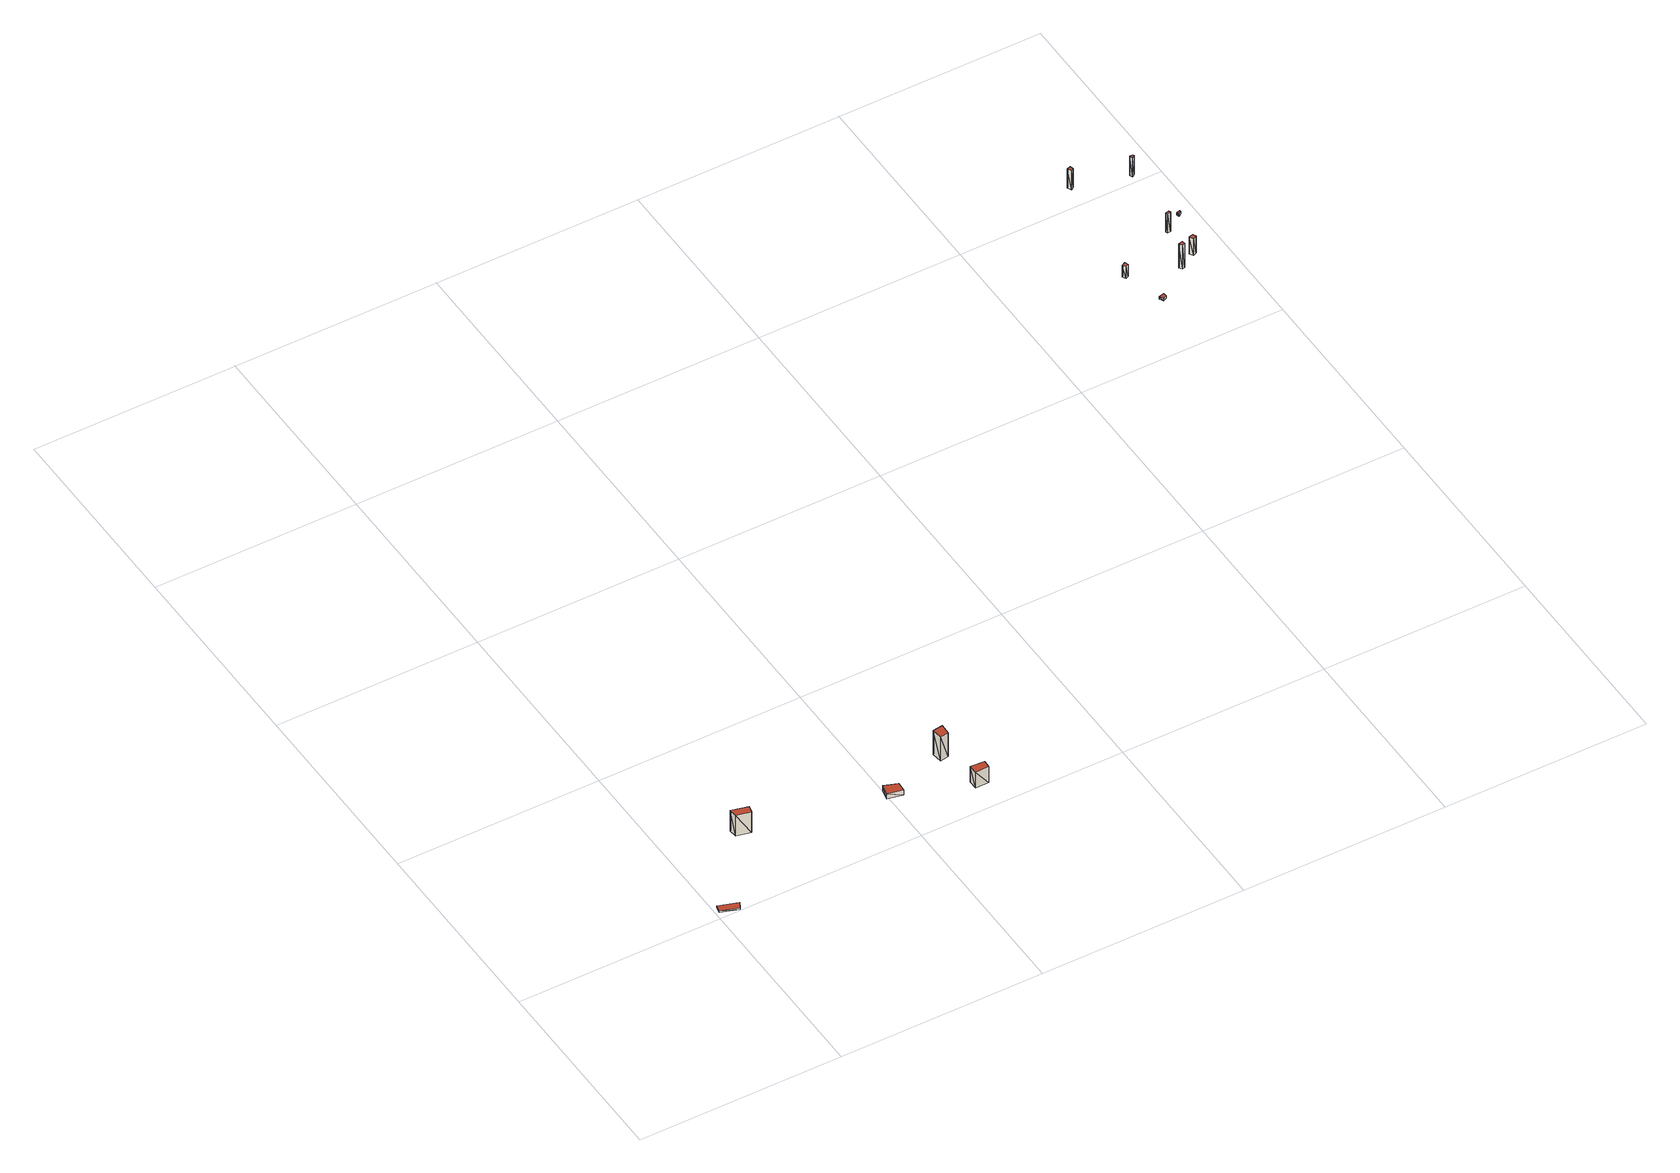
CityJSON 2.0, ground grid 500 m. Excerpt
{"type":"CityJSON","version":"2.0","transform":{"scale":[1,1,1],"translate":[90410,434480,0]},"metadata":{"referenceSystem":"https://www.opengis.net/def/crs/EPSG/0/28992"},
"CityObjects":{
"building1":{"type":"Building","attributes":{"+height_valid":1,"+non_residential":2,"+groundHeight":0,"measuredHeight":3.5,"+total_area":2800.24,"+discount_factor":0,"+min_bicycle_parking_spaces":32,"+min_car_parking_spaces":36,"+function1":"Supermarket","+function2":"Hospital"},"geometry":[{"type":"MultiSurface","lod":"1.2","boundaries":[[[0,1,2,3]],[[4,5,6,7]],[[0,5,4]],[[0,1,5]],[[1,6,5]],[[1,2,6]],[[2,7,6]],[[2,3,7]],[[3,4,7]],[[3,0,4]]],"semantics":{"surfaces":[{"type":"GroundSurface"},{"type":"RoofSurface"},{"type":"WallSurface"}],"values":[0,1,2,2,2,2,2,2,2,2]}}]},
"building2":{"type":"Building","attributes":{"+height_valid":1,"+non_residential":2,"+groundHeight":0,"measuredHeight":59.5,"+total_area":40522.47,"+discount_factor":0,"+min_bicycle_parking_spaces":2944,"+min_car_parking_spaces":2024,"+function1":"Supermarket","+function2":"catering IV"},"geometry":[{"type":"MultiSurface","lod":"1.2","boundaries":[[[8,9,10,11]],[[12,13,14,15]],[[8,13,12]],[[8,9,13]],[[9,14,13]],[[9,10,14]],[[10,15,14]],[[10,11,15]],[[11,12,15]],[[11,8,12]]],"semantics":{"surfaces":[{"type":"GroundSurface"},{"type":"RoofSurface"},{"type":"WallSurface"}],"values":[0,1,2,2,2,2,2,2,2,2]}}]},
"building3":{"type":"Building","attributes":{"+height_valid":1,"+non_residential":1,"+groundHeight":0,"measuredHeight":14,"+total_area":9016.04,"+discount_factor":0.95,"+min_bicycle_parking_spaces":86,"+min_car_parking_spaces":171,"+function":"Industry"},"geometry":[{"type":"MultiSurface","lod":"1.2","boundaries":[[[16,17,18,19]],[[20,21,22,23]],[[16,21,20]],[[16,17,21]],[[17,22,21]],[[17,18,22]],[[18,23,22]],[[18,19,23]],[[19,20,23]],[[19,16,20]]],"semantics":{"surfaces":[{"type":"GroundSurface"},{"type":"RoofSurface"},{"type":"WallSurface"}],"values":[0,1,2,2,2,2,2,2,2,2]}}]},
"building4":{"type":"Building","attributes":{"+height_valid":1,"+non_residential":2,"+groundHeight":0,"measuredHeight":45.5,"+total_area":31062.35,"+discount_factor":0,"+min_bicycle_parking_spaces":1794,"+min_car_parking_spaces":1204,"+function1":"catering IV","+function2":"Office"},"geometry":[{"type":"MultiSurface","lod":"1.2","boundaries":[[[24,25,26,27]],[[28,29,30,31]],[[24,29,28]],[[24,25,29]],[[25,30,29]],[[25,26,30]],[[26,31,30]],[[26,27,31]],[[27,28,31]],[[27,24,28]]],"semantics":{"surfaces":[{"type":"GroundSurface"},{"type":"RoofSurface"},{"type":"WallSurface"}],"values":[0,1,2,2,2,2,2,2,2,2]}}]},
"building5":{"type":"Building","attributes":{"+height_valid":1,"+non_residential":0,"+groundHeight":0,"measuredHeight":70,"+total_area":27984.39,"+discount_factor":0.95,"+min_bicycle_parking_spaces":190,"+min_car_parking_spaces":68,"+function":"Residential"},"geometry":[{"type":"MultiSurface","lod":"1.2","boundaries":[[[32,33,34,35]],[[36,37,38,39]],[[32,37,36]],[[32,33,37]],[[33,38,37]],[[33,34,38]],[[34,39,38]],[[34,35,39]],[[35,36,39]],[[35,32,36]]],"semantics":{"surfaces":[{"type":"GroundSurface"},{"type":"RoofSurface"},{"type":"WallSurface"}],"values":[0,1,2,2,2,2,2,2,2,2]}}]},
"building6":{"type":"Building","attributes":{"+height_valid":1,"+non_residential":0,"+groundHeight":0,"measuredHeight":35,"+total_area":1987.05,"+discount_factor":0.7,"+min_bicycle_parking_spaces":42,"+min_car_parking_spaces":6,"+function":"Residential"},"geometry":[{"type":"MultiSurface","lod":"1.2","boundaries":[[[40,41,42,43]],[[44,45,46,47]],[[40,45,44]],[[40,41,45]],[[41,46,45]],[[41,42,46]],[[42,47,46]],[[42,43,47]],[[43,44,47]],[[43,40,44]]],"semantics":{"surfaces":[{"type":"GroundSurface"},{"type":"RoofSurface"},{"type":"WallSurface"}],"values":[0,1,2,2,2,2,2,2,2,2]}}]},
"building7":{"type":"Building","attributes":{"+height_valid":1,"+non_residential":2,"+groundHeight":0,"measuredHeight":7,"+total_area":812.64,"+discount_factor":0,"+min_bicycle_parking_spaces":38,"+min_car_parking_spaces":0,"+function1":"Industry","+function2":"catering IV"},"geometry":[{"type":"MultiSurface","lod":"1.2","boundaries":[[[48,49,50,51]],[[52,53,54,55]],[[48,53,52]],[[48,49,53]],[[49,54,53]],[[49,50,54]],[[50,55,54]],[[50,51,55]],[[51,52,55]],[[51,48,52]]],"semantics":{"surfaces":[{"type":"GroundSurface"},{"type":"RoofSurface"},{"type":"WallSurface"}],"values":[0,1,2,2,2,2,2,2,2,2]}}]},
"building8":{"type":"Building","attributes":{"+height_valid":1,"+non_residential":0,"+groundHeight":0,"measuredHeight":70,"+total_area":3386.14,"+discount_factor":0.8,"+min_bicycle_parking_spaces":96,"+min_car_parking_spaces":13,"+function":"Residential"},"geometry":[{"type":"MultiSurface","lod":"1.2","boundaries":[[[56,57,58,59]],[[60,61,62,63]],[[56,61,60]],[[56,57,61]],[[57,62,61]],[[57,58,62]],[[58,63,62]],[[58,59,63]],[[59,60,63]],[[59,56,60]]],"semantics":{"surfaces":[{"type":"GroundSurface"},{"type":"RoofSurface"},{"type":"WallSurface"}],"values":[0,1,2,2,2,2,2,2,2,2]}}]},
"building9":{"type":"Building","attributes":{"+height_valid":1,"+non_residential":0,"+groundHeight":0,"measuredHeight":56,"+total_area":2970.62,"+discount_factor":0.7,"+min_bicycle_parking_spaces":67,"+min_car_parking_spaces":9,"+function":"Residential"},"geometry":[{"type":"MultiSurface","lod":"1.2","boundaries":[[[64,65,66,67]],[[68,69,70,71]],[[64,69,68]],[[64,65,69]],[[65,70,69]],[[65,66,70]],[[66,71,70]],[[66,67,71]],[[67,68,71]],[[67,64,68]]],"semantics":{"surfaces":[{"type":"GroundSurface"},{"type":"RoofSurface"},{"type":"WallSurface"}],"values":[0,1,2,2,2,2,2,2,2,2]}}]},
"building10":{"type":"Building","attributes":{"+height_valid":1,"+non_residential":2,"+groundHeight":0,"measuredHeight":49,"+total_area":4985.36,"+discount_factor":0,"+min_bicycle_parking_spaces":33,"+min_car_parking_spaces":22,"+function1":"Hospital","+function2":"Office"},"geometry":[{"type":"MultiSurface","lod":"1.2","boundaries":[[[72,73,74,75]],[[76,77,78,79]],[[72,77,76]],[[72,73,77]],[[73,78,77]],[[73,74,78]],[[74,79,78]],[[74,75,79]],[[75,76,79]],[[75,72,76]]],"semantics":{"surfaces":[{"type":"GroundSurface"},{"type":"RoofSurface"},{"type":"WallSurface"}],"values":[0,1,2,2,2,2,2,2,2,2]}}]},
"building11":{"type":"Building","attributes":{"+height_valid":1,"+non_residential":1,"+groundHeight":0,"measuredHeight":56,"+total_area":1788.74,"+discount_factor":0.7,"+min_bicycle_parking_spaces":113,"+min_car_parking_spaces":5,"+function":"catering I"},"geometry":[{"type":"MultiSurface","lod":"1.2","boundaries":[[[80,81,82,83]],[[84,85,86,87]],[[80,85,84]],[[80,81,85]],[[81,86,85]],[[81,82,86]],[[82,87,86]],[[82,83,87]],[[83,84,87]],[[83,80,84]]],"semantics":{"surfaces":[{"type":"GroundSurface"},{"type":"RoofSurface"},{"type":"WallSurface"}],"values":[0,1,2,2,2,2,2,2,2,2]}}]},
"building12":{"type":"Building","attributes":{"+height_valid":1,"+non_residential":0,"+groundHeight":0,"measuredHeight":7,"+total_area":228.34,"+discount_factor":0.7,"+min_bicycle_parking_spaces":6,"+min_car_parking_spaces":0,"+function":"Residential"},"geometry":[{"type":"MultiSurface","lod":"1.2","boundaries":[[[88,89,90,91]],[[92,93,94,95]],[[88,93,92]],[[88,89,93]],[[89,94,93]],[[89,90,94]],[[90,95,94]],[[90,91,95]],[[91,92,95]],[[91,88,92]]],"semantics":{"surfaces":[{"type":"GroundSurface"},{"type":"RoofSurface"},{"type":"WallSurface"}],"values":[0,1,2,2,2,2,2,2,2,2]}}]},
"building13":{"type":"Building","attributes":{"+height_valid":1,"+non_residential":2,"+groundHeight":0,"measuredHeight":56,"+total_area":2758.67,"+discount_factor":0,"+min_bicycle_parking_spaces":30,"+min_car_parking_spaces":8,"+function1":"Supermarket","+function2":"Office"},"geometry":[{"type":"MultiSurface","lod":"1.2","boundaries":[[[96,97,98,99]],[[100,101,102,103]],[[96,101,100]],[[96,97,101]],[[97,102,101]],[[97,98,102]],[[98,103,102]],[[98,99,103]],[[99,100,103]],[[99,96,100]]],"semantics":{"surfaces":[{"type":"GroundSurface"},{"type":"RoofSurface"},{"type":"WallSurface"}],"values":[0,1,2,2,2,2,2,2,2,2]}}]}
},
"vertices":[
[13,34,0],[60,18,0],[52,3,0],[9,18,0],[13,34,4],[60,18,4],[52,3,4],[9,18,4],
[160,222,0],[200,211,0],[196,195,0],[161,202,0],[160,222,60],[200,211,60],[196,195,60],[161,202,60],
[502,162,0],[535,150,0],[533,127,0],[496,135,0],[502,162,14],[535,150,14],[533,127,14],[496,135,14],
[675,88,0],[709,86,0],[708,67,0],[675,66,0],[675,88,46],[709,86,46],[708,67,46],[675,66,46],
[652,202,0],[676,205,0],[675,180,0],[655,177,0],[652,202,70],[676,205,70],[675,180,70],[655,177,70],
[1760,1262,0],[1769,1267,0],[1772,1258,0],[1765,1254,0],[1760,1262,35],[1769,1267,35],[1772,1258,35],[1765,1254,35],
[1792,1164,0],[1805,1167,0],[1806,1158,0],[1797,1154,0],[1792,1164,7],[1805,1167,7],[1806,1158,7],[1797,1154,7],
[1878,1225,0],[1888,1228,0],[1889,1220,0],[1883,1218,0],[1878,1225,70],[1888,1228,70],[1889,1220,70],[1883,1218,70],
[1802,1559,0],[1811,1562,0],[1813,1554,0],[1807,1550,0],[1802,1559,56],[1811,1562,56],[1813,1554,56],[1807,1550,56],
[1919,1251,0],[1930,1254,0],[1933,1246,0],[1924,1241,0],[1919,1251,49],[1930,1254,49],[1933,1246,49],[1924,1241,49],
[1911,1334,0],[1919,1336,0],[1921,1331,0],[1913,1329,0],[1911,1334,56],[1919,1336,56],[1921,1331,56],[1913,1329,56],
[1958,1368,0],[1967,1370,0],[1967,1366,0],[1960,1361,0],[1958,1368,7],[1967,1370,7],[1967,1366,7],[1960,1361,7],
[1936,1525,0],[1944,1525,0],[1946,1522,0],[1939,1517,0],[1936,1525,56],[1944,1525,56],[1946,1522,56],[1939,1517,56]
]}
